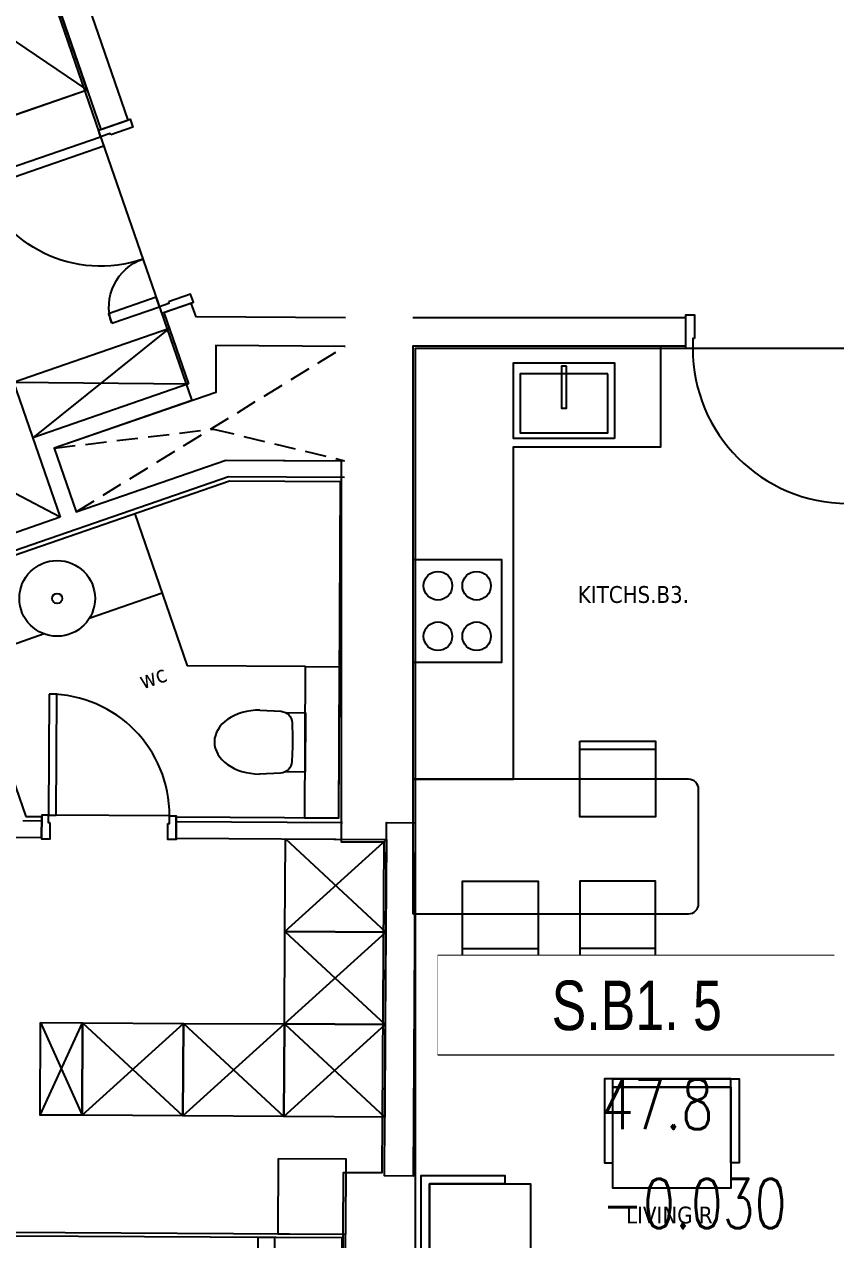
# Model space of a CAD drawing. Header units: millimetres. Extents: x -361702973 to 361248309, y -356458554 to 356543577.
# Drawn here: x -47633 to -42808, y 10188 to 17413 of the extents above; entities that cross this region are included whole.
import ezdxf
from ezdxf.enums import TextEntityAlignment as Align
from ezdxf.xclip import XClip

# ---------------------------------------------------------------- set-up
doc = ezdxf.new("R2010")
doc.units = ezdxf.units.MM
doc.header["$LTSCALE"] = 100
doc.header["$MEASUREMENT"] = 0
doc.header["$XCLIPFRAME"] = 0
doc.set_wipeout_variables(frame=1)
for name, pattern in [('220126_HDN_HBA typical plan$0$HIDDEN', [0.375, 0.25, -0.125]), ('ACAD_ISO03W100', [30, 12, -18]), ('HIDDEN', [0.375, 0.25, -0.125])]:
    doc.linetypes.add(name, pattern=pattern)
for name, color, linetype in [('1VinaPVC-Text', 9, 'Continuous'), ('A-_FURN----_E-_N', 251, 'Continuous'), ('A-_SANIEQPT_E-_N', 251, 'Continuous'), ('A-ANNO-ROOM', 50, 'Continuous'), ('dien tich thong thuy', 3, 'Continuous'), ('IDEA - dim', 251, 'Continuous'), ('KT-Khuat', 9, 'HIDDEN'), ('KT-Net manh', 139, 'Continuous'), ('KT-Tuong', 1, 'Continuous')]:
    doc.layers.add(name, color=color, linetype=linetype)
for name, color, linetype, lineweight in [('KT-Chuviet', 255, 'Continuous', 15), ('KT-Net thay', 7, 'Continuous', 15), ('KT-Net truc', 18, 'Continuous', 15)]:
    doc.layers.add(name, color=color, linetype=linetype, lineweight=lineweight)
doc.styles.add('220126_HDN_HBA typical plan$0$211210_HDN_HBA_TYPICAL PLAN CORE OPT 1$0$HBA-Text', font='GOTHIC.TTF')
doc.styles.add('font unicode ccu', font='arial.ttf')
doc.styles.add('ROMANS', font='ROMANS.SHX')
doc.styles.add('Tahoma', font='tahoma.ttf')

# ---------------------------------------------------------------- blocks, each defined once
blk = doc.blocks.new('220126_HDN_HBA typical plan$0$210902_YS plan 330pm ver13$0$TOTO-WC-CW822J')
at = {"color": 0}
blk.add_lwpolyline([(-177.2072506700642, -119.1915361834399), (-175, 0), (175, 0), (177.2072506700642, -119.1915361836145)], dxfattribs=at)
blk.add_lwpolyline([(-190, -270), (-183.3947591906181, -144.5004246227618, -0.3908696114996718), (-115.4352058441145, -78.20653349565691), (-27.76706723973621, -75.77130742336158, -0.01388621073825284), (27.76706724101678, -75.77130742336158), (115.4352058439981, -78.20653349565691, -0.3908696114996718), (183.3947591905016, -144.5004246227618), (190, -270)], format="xyb", dxfattribs=at)
blk.add_ellipse((0, -270), major_axis=(0, -270), ratio=0.7037037037037037, start_param=4.71238898038469, end_param=7.853981633974483, dxfattribs=at)
blk = doc.blocks.new('dc')
for points in [[(-1100, -40), (-1110, -40), (-1110, -100), (-1150, -100), (-1150, 100), (-1100, 100)], [(-50, -40), (-40, -40), (-40, -100), (0, -100), (0, 100), (-50, 100)], [(-1109.999999999985, -400), (-1109.999999999985, -100), (-1049.999999999985, -100), (-1049.999999999985, -400)], [(-39.99999999998545, -869.9999999999709), (-39.99999999998545, -99.9999999999709), (-99.99999999998545, -99.9999999999709), (-99.99999999998545, -869.9999999999709)]]:
    blk.add_lwpolyline(points, close=True)
for centre, radius, start, end in [((-1110.000000000029, -99.9999999999709), 300.0000000000291, 270, 0), ((-40.0000000000291, -100.0000000000873), 769.9999999999345, 180, 270)]:
    blk.add_arc(centre, radius, start, end)
blk = doc.blocks.new('d800')
blk.add_line((760, 70), (40, 70))
for points in [[(40, 790), (40, 70), (85, 70), (85, 790)], [(50, 25), (40, 25), (40, 70), (0, 70), (0, -70), (50, -70)], [(750, 25), (760, 25), (760, 70), (800, 70), (800, -70), (750, -70)]]:
    blk.add_lwpolyline(points, close=True)
blk.add_arc((40, 70), 720, 0, 90)
blk = doc.blocks.new('*U149')
at = {"layer": 'A-_FURN----_E-_N', "linetype": 'Continuous'}
for points in [[(-899.9999999999709, 600), (-899.9999999999709, 1000), (-1349.999999999971, 1000), (-1349.999999999971, 600)], [(-900.0000000000291, -1000), (-900.0000000000291, 1000), (900.0000000000291, 1000), (900.0000000000291, -1000)], [(-880.0000000000291, -980), (-880.0000000000291, 980), (880.0000000000291, 980), (880.0000000000291, -980)], [(1350.000000000029, 600), (1350.000000000029, 1000), (900.0000000000291, 1000), (900.0000000000291, 600)]]:
    blk.add_lwpolyline(points, close=True, dxfattribs=at)
at = {"layer": 'A-_FURN----_E-_N', "linetype": '220126_HDN_HBA typical plan$0$HIDDEN', "ltscale": 500}
blk.add_lwpolyline([(-900.0000000000291, -1000), (-900.0000000000291, 1000), (900.0000000000291, 1000), (900.0000000000291, -1000)], close=True, dxfattribs=at)
at = {"layer": 'A-_FURN----_E-_N', "linetype": 'Continuous'}
for points in [[(-54.9999999999709, 580), (-54.9999999999709, 880), (-655.605454891891, 880), (-655.605454891891, 480), (-448.1151331290312, 480)], [(645.6054548844986, 580), (645.6054548844986, 880), (45.0000000000291, 880), (45.0000000000291, 580)], [(-880.0000000000291, 248.6659454330802), (-326.2632651105232, 580), (880.0000000000291, 580), (880.0000000000291, 480), (-326.2632651105232, 480), (-326.2632651105232, 580), (-326.2632651105232, 248.6659454330802), (-880.0000000000291, 248.6659454330802)]]:
    blk.add_lwpolyline(points, dxfattribs=at)
blk = doc.blocks.new('22')
at = {"layer": 'A-_FURN----_E-_N', "linetype": 'Continuous'}
blk.add_lwpolyline([(-2240.332376749546, 2101.146407085093), (-2806.351350841025, 1902.092341644646), (-2540.945930253831, 1147.400376189264), (-1974.926956162351, 1346.454441629678)], close=True, dxfattribs=at)
at = {"layer": 'IDEA - dim'}
for p, q in [((-2540.945930060872, 1147.400375640394), (-1974.926956162351, 1346.454441629678)), ((-2401.789461821638, -393.7146390786729), (-1477.291790943564, -68.59299303162334)), ((-1115.79987356576, -975), (-2809.434445669205, -1570.606973637739)), ((-455.849072916666, -975.1767653212555, -7.594823728274136e-05), (-1115.79987356576, -975.0000000000036)), ((-1677.396497968643, -1172.498841471064), (-1360.010450466245, -2074.999999999942)), ((-2809.434445669205, -1570.606973637739), (-2315.546157128498, -2975.000000000007)), ((-1511.518109831755, -1644.181319785774), (-1944.125131994166, -1796.317892508534)), ((-2210.949035127123, -1890.152879144305), (-2643.556057289446, -2042.289451867047)), ((-655.8490729166369, -2075.176765321205, -7.594823728274136e-05), (-1360.010450466245, -2074.999999999942)), ((-2315.546157128498, -2975.000000000007), (-2220.000000000029, -2975.000000000004))]:
    blk.add_line(p, q, dxfattribs=at)
blk.add_lwpolyline([(-455.849072916666, -975.1767653212555), (-455.8490729166369, -2975.176765321263), (-1420, -2975.000000000007)], dxfattribs=at)
for points in [[(-455.849072916666, -2075.176765321208), (-455.8490729166369, -2975.176765321263), (-655.8490729167243, -2975.176765321256), (-655.8490729166369, -2075.176765321205)], [(-770.0000000000291, -3100.000000000015), (-170.0000000000582, -3100.000000000015), (-170.0000000000582, -3650.000000000033), (-770, -3650.000000000029)], [(-770, -3650.000000000025), (-170.0000000000582, -3650.000000000029), (-170.0000000000582, -4200.000000000044), (-770.0000000000582, -4200.000000000044)], [(-2220.000000000058, -4200.000000000047), (-1970.000000000058, -4200.000000000051), (-1970, -4750.000000000065), (-2220.000000000087, -4750.000000000062)], [(-1970.000000000058, -4200.000000000051), (-1370.000000000058, -4200.00000000004), (-1370.000000000029, -4750.000000000055), (-1970, -4750.000000000065)], [(-1370.000000000058, -4200.00000000004), (-770.0000000000582, -4200.000000000044), (-770.0000000000582, -4750.000000000058), (-1370.000000000029, -4750.000000000055)], [(-770.0000000000582, -4200.000000000044), (-170.0000000000582, -4200.000000000044), (-170.0000000000873, -4750.000000000058), (-770.0000000000582, -4750.000000000058)]]:
    blk.add_lwpolyline(points, close=True, dxfattribs=at)
for radius in [225, 30]:
    blk.add_circle((-2135.594519502978, -1678.146518449499), radius, dxfattribs=at)
at = {"layer": 'KT-Khuat', "ltscale": 5}
for p, q in [((-2025.459705886198, -1162.399174370996), (-430.8490729166951, -170.1767653212519, -7.594823728274136e-05)), ((-2158.162416611594, -785.0531917951448), (-1212.729852943128, -666.1995871854924)), ((-1212.729852943128, -666.1995871854924), (-430.849072916666, -850.1767653212482, -7.594823728274136e-05))]:
    blk.add_line(p, q, dxfattribs=at)
at = {"layer": 'KT-Net manh', "linetype": 'ACAD_ISO03W100', "ltscale": 4}
for p, q in [((-1974.926956162351, 1346.454441629678), (-2806.351350841025, 1902.092341644646)), ((-1477.291790943564, -68.59299303162334), (-2285.674589936854, -723.8923738325357)), ((-2401.789461821667, -393.7146390786766), (-1361.176919059741, -398.7707277844165)), ((-2119.796201576159, -1195.574852007867), (-3156.481426973332, -659.1200605294507))]:
    blk.add_line(p, q, dxfattribs=at)
for points in [[(-770.0000000000291, -3100.000000000015), (-170.0000000000582, -3650.000000000033)], [(-770, -3650.000000000025), (-170.0000000000582, -3100.000000000011)], [(-770, -3650.000000000025), (-170.0000000000582, -4200.000000000044)], [(-770.0000000000582, -4200.00000000004), (-170.0000000000582, -3650.000000000025)], [(-2220.000000000058, -4200.000000000047), (-1970, -4750.000000000065)], [(-2220.000000000087, -4750.000000000058), (-1970.000000000058, -4200.000000000047)], [(-1970.000000000058, -4200.000000000051), (-1370.000000000029, -4750.000000000055)], [(-1970, -4750.000000000062), (-1370.000000000058, -4200.000000000036)], [(-1370.000000000058, -4200.00000000004), (-770.0000000000582, -4750.000000000058)], [(-1370.000000000029, -4750.000000000051), (-770.0000000000582, -4200.00000000004)], [(-770.0000000000582, -4200.000000000044), (-170.0000000000873, -4750.000000000058)], [(-770.0000000000582, -4750.000000000055), (-170.0000000000582, -4200.00000000004)]]:
    blk.add_lwpolyline(points, dxfattribs=at)
at = {"layer": 'KT-Tuong'}
for p, q in [((-2577.595500235766, 3572.592493500084), (-1731.615719331836, 1167.011854484997)), ((-2605.264832105662, 3138.847858865967), (-1891.987761958881, 1110.613202518463)), ((-1891.987761958881, 1110.613202518463), (-1731.615719331836, 1167.011854485001)), ((-1510.467468570976, 25.74350263131782), (-1350.095425997832, 82.14215457893079)), ((-1350.095425997832, 82.14215457892351), (-1321.208179065987, -3.637978807091713e-12)), ((-1510.467468624847, 25.74350261239306), (-1361.176919059741, -398.7707277844129)), ((-430.8490729166951, -0.176765321259154, -7.594823728274136e-05), (-1321.208179065987, -3.637978807091713e-12)), ((-2401.789461821638, -393.7146390786729), (-2119.796201549179, -1195.574851998368)), ((-1361.176919059741, -398.7707277844092), (-2285.674589936854, -723.892373832532)), ((-1137.138941641606, -850.0000000000073), (-430.849072916666, -850.1767653212519, -7.594823728274136e-05)), ((-1120.067687180912, -949.9999999999964), (-2841.312489000527, -1555.316769147084)), ((-430.849072916666, -950.1767653212592, -7.594823728274136e-05), (-1120.067687180912, -950)), ((-2119.796201549179, -1195.574851998368), (-2874.488166852738, -1460.980273017391)), ((-2333.25518952962, -3000.000000000007), (-2220.000000000058, -3000.000000000007)), ((-2220.000000000029, -3100.000000000011), (-2220.000000000029, -2975.000000000007)), ((-1420.000000000058, -3100.000000000004), (-1420, -2975.000000000015)), ((-1420, -3000.000000000004), (-430.8490729167243, -3000.176765321256, -7.594823728274136e-05))]:
    blk.add_line(p, q, dxfattribs=at)
for points in [[(-430.8490729166951, -170.1767653212519), (-1200.000000000029, -169.9999999999927), (-1200.000000000029, -448.0925353398125), (-2158.162416611594, -785.0531917951448), (-2025.459705886198, -1162.399174371003), (-1137.138941641606, -850.0000000000073)], [(-3400, -3100.000000000007), (-2220.000000000029, -3100.000000000011)], [(-1420.000000000058, -3100.000000000004), (-170.0000000000582, -3100.000000000011)]]:
    blk.add_lwpolyline(points, dxfattribs=at)
blk.add_lwpolyline([(0, -2999.999999999996), (0, -5099.999999999996), (-170.0000000000291, -5100), (-170, -2999.999999999996)], close=True, dxfattribs=at)
at = {"layer": 'A-_FURN----_E-_N', "xscale": -0.9999999999999988, "rotation": 289.3754393591279}
blk.add_blockref('dc', (-1811.80173999921, 1138.812528728944), dxfattribs=at)
at = {"layer": 'A-_FURN----_E-_N', "linetype": 'Continuous', "extrusion": (0, 0, -1), "xscale": -1, "zscale": -1}
blk.add_blockref('d800', (2220.000000000058, -3037.500000000011), dxfattribs=at)
at = {"layer": 'A-_SANIEQPT_E-_N', "extrusion": (0, 0, -1), "xscale": -1.000000000000001, "zscale": -1.000000000000001, "rotation": 90}
blk.add_blockref('220126_HDN_HBA typical plan$0$210902_YS plan 330pm ver13$0$TOTO-WC-CW822J', (655.8490729166369, -2525.176765321263, 7.594823728274136e-05), dxfattribs=at)
at = {"layer": 'IDEA - dim', "xscale": -1, "rotation": 270}
blk.add_blockref('*U149', (-1400, -6350.000000000033), dxfattribs=at)
at = {"layer": '1VinaPVC-Text', "style": 'Tahoma'}
blk.add_text('wc', height=99.99999999999999, rotation=19.37543942399392, dxfattribs=at).set_placement((-1623.270896634494, -2216.942873162749))
blk = doc.blocks.new('*U147')
at = {"ltscale": 5}
blk.add_lwpolyline([(305, -530), (305, -1.13686837721616e-13), (-305, 0), (-305, -530)], close=True, dxfattribs=at)
for centre in [(-150, -150), (150, -150.0000000000001), (-150, -380), (150, -380)]:
    blk.add_circle(centre, 85, dxfattribs=at)
blk = doc.blocks.new('*U148')
at = {"ltscale": 5}
for points in [[(-300, -450), (300, -450), (300, 0), (-300, 0)], [(-261, -65), (261, -65), (261, -415), (-261, -415)], [(-15, -20), (15, -20), (15, -270), (-15, -270)]]:
    blk.add_lwpolyline(points, close=True, dxfattribs=at)
blk = doc.blocks.new('1pn')
at = {"layer": 'IDEA - dim'}
blk.add_line((2024.999999996275, 7930), (2024.999999996275, 8100), dxfattribs=at)
for points in [[(2075.000000007451, 7975.000000000058), (2065.000000007451, 7975.000000000058), (2065.000000007451, 7915.000000000058), (2025.000000007451, 7915.000000000058), (2025.000000007451, 8115.000000000058), (2075.000000007451, 8115.000000000058)], [(1393.370892625302, 5581.983968055807), (1843.370892625302, 5581.983968055807), (1843.370892625302, 5131.983968055807), (1393.370892625302, 5131.983968055807)], [(1393.370892625302, 5581.983968055807), (1843.370892625302, 5581.983968055807), (1843.370892625302, 5531.983968055807), (1393.370892625302, 5531.983968055807)], [(1146.629162261263, 4298.634093876113), (696.6291622612625, 4298.634093876113), (696.6291622612625, 4748.634093876113), (1146.629162261263, 4748.634093876113)], [(1393.370892625302, 4298.634093876113), (1843.370892625302, 4298.634093876113), (1843.370892625302, 4748.634093876113), (1393.370892625302, 4748.634093876113)], [(1146.629162261263, 4298.634093876113), (696.6291622612625, 4298.634093876113), (696.6291622612625, 4348.634093876113), (1146.629162261263, 4348.634093876113)], [(1393.370892625302, 4298.634093876113), (1843.370892625302, 4298.634093876113), (1843.370892625302, 4348.634093876113), (1393.370892625302, 4348.634093876113)], [(1590.677188739181, 3075.738865847932), (1590.677188739181, 3523.743899913039), (2290.677188739181, 3523.743899913039), (2290.677188739181, 3573.743899913039), (1540.677188739181, 3573.743899913039), (1540.677188739181, 3075.738865847932)], [(2290.677188739181, 3075.738865847932), (2290.677188739181, 3523.743899913039), (1590.677188739181, 3523.743899913039), (1590.677188739181, 3573.743899913039), (2340.677188739181, 3573.743899913039), (2340.677188739181, 3075.738865847932)], [(2290.677188739181, 3523.743899913039), (2290.677188739181, 2923.743899913039), (1590.677188739181, 2923.743899913039), (1590.677188739181, 3523.743899913039)], [(948.005034064874, 2950), (500, 2950), (500, 2150), (450, 2150), (450, 3000), (948.005034064874, 3000)], [(500, 2950), (1100, 2950), (1100, 2150), (500, 2150)]]:
    blk.add_lwpolyline(points, close=True, dxfattribs=at)
blk.add_lwpolyline([(1000, 7930), (400, 7930), (400, 5354.999999999942), (1000, 5354.999999999942), (1000, 7330), (1874.999999998137, 7329.999999999942), (1874.999999998137, 7929.999999999942)], dxfattribs=at)
blk.add_lwpolyline([(400, 4554.999999999942), (2039.999999996275, 4555, 0.414213562373095), (2099.999999996275, 4615), (2099.999999996275, 5295, 0.414213562373095), (2039.999999996275, 5355), (400, 5354.999999999942)], format="xyb", close=True, dxfattribs=at)
blk.add_arc((2985.000000007451, 7914.999999999651), 920, 180, 270, dxfattribs=at)
at = {"layer": 'KT-Tuong'}
for p, q in [((400, 8100), (2024.999999996275, 8100.000000000058)), ((2024.999999994412, 7930), (400, 7930))]:
    blk.add_line(p, q, dxfattribs=at)
at = {"layer": 'IDEA - dim', "xscale": -1}
blk.add_blockref('*U148', (1300, 7829.999999999942), dxfattribs=at)
at = {"layer": 'IDEA - dim', "extrusion": (0, 0, -1), "xscale": -1.000000000000002, "zscale": -1.000000000000002, "rotation": 90}
blk.add_blockref('*U147', (-930, 6354.999999999942), dxfattribs=at)
at = {"layer": '1VinaPVC-Text', "style": 'Tahoma'}
for s, p in [('KITCHS.B3.', (1381.60463318415, 6403.25719513424)), ('LIVING R', (1668.46195131354, 2714.557781457494))]:
    blk.add_text(s, height=100, dxfattribs=at).set_placement(p)
blk = doc.blocks.new('A$C418F5BC8')
at = {"layer": 'A-ANNO-ROOM', "insert": (648.1133449638728, 1090.790118377889), "char_height": 600, "attachment_point": 2, "rotation": 50.44882673977027, "style": '220126_HDN_HBA typical plan$0$211210_HDN_HBA_TYPICAL PLAN CORE OPT 1$0$HBA-Text'}
blk.add_mtext_dynamic_manual_height_columns('SL-S', width=722857412.8743668, gutter_width=9765.624999999996, heights=[0], dxfattribs=at)
blk = doc.blocks.new('A$C1AAC5519')
at = {"layer": 'A-ANNO-ROOM', "insert": (772.955269176513, 1216.574747113511), "char_height": 600, "attachment_point": 2, "rotation": 50.44882673977027, "style": '220126_HDN_HBA typical plan$0$211210_HDN_HBA_TYPICAL PLAN CORE OPT 1$0$HBA-Text'}
blk.add_mtext_dynamic_manual_height_columns('1-BR', width=722857412.8743668, gutter_width=9765.624999999996, heights=[0], dxfattribs=at)
blk = doc.blocks.new('A$C2A6C5140')
at = {"layer": 'A-ANNO-ROOM', "insert": (731.4497625969816, 1190.0169191678, 0.0003277973379295924), "char_height": 600, "attachment_point": 2, "rotation": 50.44882673977027, "style": '220126_HDN_HBA typical plan$0$211210_HDN_HBA_TYPICAL PLAN CORE OPT 1$0$HBA-Text'}
blk.add_mtext_dynamic_manual_height_columns('2-BR', width=722857412.8743668, gutter_width=9765.624999999996, heights=[0], dxfattribs=at)
blk = doc.blocks.new('A$C5388591E')
at = {"layer": 'A-ANNO-ROOM', "insert": (894.3001998505497, 842.1987865094561, 0.0004622000541105721), "char_height": 600, "attachment_point": 2, "rotation": 1.4064704596368105, "style": '220126_HDN_HBA typical plan$0$211210_HDN_HBA_TYPICAL PLAN CORE OPT 1$0$HBA-Text'}
blk.add_mtext_dynamic_manual_height_columns('3-BR', width=722857412.8743668, gutter_width=9765.624999999996, heights=[0], dxfattribs=at)
blk = doc.blocks.new('A$C21AF0CCA')
at = {"layer": 'A-ANNO-ROOM', "insert": (1197.56892258345, 814.6835720778872), "char_height": 600, "attachment_point": 2, "rotation": 0.10542954816276216, "style": '220126_HDN_HBA typical plan$0$211210_HDN_HBA_TYPICAL PLAN CORE OPT 1$0$HBA-Text'}
blk.add_mtext_dynamic_manual_height_columns('1-BR+', width=722857412.8743668, gutter_width=9765.624999999996, heights=[0], dxfattribs=at)
blk = doc.blocks.new('TAG CAO DO SAN')
at = {"layer": 'KT-Net thay', "flags": 128}
blk.add_lwpolyline([(1526701.778855525, -266095.2298759429), (1526701.778855525, -266566.6584041911), (1527644.63591202, -266566.6584041911), (1527644.63591202, -266095.2298759429)], close=True, dxfattribs=at)
blk.add_wipeout([(1526701.778855525, -266095.2298759429), (1527644.6359120198, -266095.2298759429), (1527644.6359120198, -266566.65840419114), (1526701.778855525, -266566.65840419114)]).dxf.layer = 'KT-Net thay'
for points in [[(1526701.778855525, -266330.9441400666), (1527644.63591202, -266330.9441400666)], [(1526701.778855525, -266566.6584041911), (1527644.63591202, -266566.6584041911)]]:
    blk.add_lwpolyline(points, dxfattribs=at)
at = {"layer": 'KT-Chuviet', "color": 31, "style": 'ROMANS', "width": 0.75}
blk.add_text('DTTT:', height=117.8571320618522, dxfattribs=at).set_placement((1526748.92170835, -266507.8139601254))
at = {"layer": 'KT-Chuviet', "color": 31, "style": 'font unicode ccu', "width": 0.75}
blk.add_attdef('TÊNPHÒNG', text='', height=117.85713, dxfattribs=at).set_placement((1527175.308820772, -266213.4467624734), align=Align.MIDDLE_CENTER)
at = {"layer": 'KT-Chuviet', "color": 31, "ltscale": 15, "style": 'ROMANS', "width": 0.75, "flags": 8}
blk.add_attdef('CAO-DO', (1527091.943339912, -266507.7298381611), '', height=117.8571320618522, dxfattribs=at)

msp = doc.modelspace()

# ---------------------------------------------------------------- linework, layer by layer
at = {"layer": 'dien tich thong thuy', "elevation": 1.548779753797655e-10}
msp.add_lwpolyline([(-54533.89892848484, 9857.50602650475), (-56585.02985309322, 15798.54234575302), (-53938.32891482981, 16712.3108904355), (-54013.38847968135, 16929.71848397399), (-50827.89439504629, 18029.50435593075), (-50752.83452212802, 17812.09587008673), (-47888.78801946083, 18801.10429097694), (-47187.08233938014, 16768.63656244983), (-46821.57489315845, 15709.95610699659), (-46637.18944227209, 15175.8896327258), (-47454.83105762114, 14893.60039501341), (-47324.29268397062, 14515.50023235191), (-46434.19648322737, 14822.80428009317), (-45748.11102627046, 14818.70129287143), (-45748.11102627049, 12553.83582444665), (-45495.05141870881, 12552.38579180057), (-45506.32114126725, 10585.59450905161), (-45736.32491702546, 10585.59450905161), (-45752.37931496144, 7783.781975817314), (-51637.28270638629, 7817.502497708043)], dxfattribs=at)
at = {"layer": 'dien tich thong thuy', "elevation": 1.553327170760574e-10}
msp.add_lwpolyline([(-42198.04879445632, 15475.41426801432), (-42198.04879445632, 15485.41426801432), (-42713.04879812602, 15485.41426809643), (-43683.04879813924, 15485.41426809643), (-45308.11102627049, 15485.41426809643), (-45308.11102627049, 7785.414268096472), (-42663.04879813179, 7785.414268096429), (-42533.04879813179, 7785.414268096429), (-39938.04879813353, 7785.414268096607), (-39938.04879813365, 10585.09047890374), (-39823.04879813365, 10585.37694897469), (-39823.04879813365, 13650.41426809643), (-39948.04879813551, 13650.41426809643), (-39948.04879813551, 15475.41426809643)], close=True, dxfattribs=at)

# ---------------------------------------------------------------- block references
at = {"layer": 'A-_FURN----_E-_N'}
msp.add_blockref('1pn', (-45723.04879813365, 7570.414268096429), dxfattribs=at)
at = {"layer": 'A-ANNO-ROOM'}
for p in [(-193366.6029767873, 192837.9996409905, 5.460855537377236e-05), (-194725.1126339572, 187914.7636662904, 5.460855537377236e-05), (-204628.500881133, 156603.4286092457, 5.461079910308954e-05), (-263479.6090599558, 50485.12915140932, 5.460850030168077e-05), (-269121.1781233152, 49296.5544193383, 5.460850030168077e-05), (-249390.2929153891, 45734.43883928895, 5.460850030168077e-05), (-231828.0778406897, 44407.82273046864, 5.460832008522107e-05), (-260545.3674363113, 42210.52099001262, 5.460850030168077e-05), (-266005.9544405445, 40714.37009385967, 5.460850030168077e-05), (-231175.8712175231, 40645.45605562796, 5.460850030168077e-05), (-228303.7210763374, 35687.765146195, 5.460832008522128e-05)]:
    msp.add_blockref('A$C21AF0CCA', p, dxfattribs=at)
at = {"layer": 'dien tich thong thuy'}
for name, p, rotation in [('A$C2A6C5140', (-235738.0721845079, 62244.32288491951, 3.214423980650787e-05), 310.9576437198666), ('A$C2A6C5140', (-226971.972951604, 58672.53392838872, 1.895367564819208e-05), 310.9576437198666), ('A$C2A6C5140', (-182858.1837168724, 33888.05154022964, 0.000178988243818107), 310.9576437198666), ('A$C2A6C5140', (-203396.9752949114, 23120.58807031136, 0.0001030398263186841), 310.9576437198666), ('A$C2A6C5140', (-180585.3237963979, 23151.33387848926, 0.000178988243818107), 310.9576437198666), ('A$C2A6C5140', (-196571.0380073554, 22922.69606213347, 0.000178988243818107), 310.9576437198666), ('A$C418F5BC8', (-247792.2532073302, 59981.48598654423, -1.001597833679712e-05), 309.6632197063607), ('A$C418F5BC8', (-251962.2979944813, 57974.75306764379, -1.001597833679712e-05), 309.6632197063607), ('A$C418F5BC8', (-255726.2573242666, 56926.2422651329, -1.001597833679712e-05), 309.6632197063607), ('A$C418F5BC8', (-259675.3290057395, 55322.63898630807, -1.001597833679712e-05), 309.6632197063607), ('A$C1AAC5519', (-244712.9849651629, 48430.23954045825, 0.0003723829774320968), 309.6566028083925), ('A$C1AAC5519', (-223357.5065853495, 48059.78935259463, 0.0005547181599990354), 309.6566028083925), ('A$C1AAC5519', (-221487.8086388012, 45005.57789840109, 0.0003723828570649432), 309.6566028083925), ('A$C418F5BC8', (-197487.0809651244, 33411.4671110799, -1.001597833679712e-05), 309.6632197063607), ('A$C418F5BC8', (-193448.7475272998, 33349.36583146098, -1.001597833679712e-05), 309.6632197063607), ('A$C418F5BC8', (-201711.797739714, 33256.21495891846, -1.001597833679712e-05), 309.6632197063607), ('A$C418F5BC8', (-206278.2197520126, 33163.06303948996, -1.001597833679712e-05), 309.6632197063607), ('A$C1AAC5519', (-271599.8972878471, 39640.33326624559, 0.0003723828655667127), 309.6566028083925), ('A$C418F5BC8', (-226889.0124284044, 31090.29572592763, -1.001597833679712e-05), 309.6632197063607), ('A$C1AAC5519', (-217339.68294671, 23702.2762728755, -0.3423708923741385), 309.6566028083925), ('A$C1AAC5519', (-211634.5547104646, 23442.24319922904, 0.0003723828655667127), 309.6566028083925), ('A$C1AAC5519', (-187964.0545017801, 23164.08220845302, 0.0003723828655667127), 309.6566028083925), ('22', (-45292.2057852163, 15666.27462234239), 359.6716985285339)]:
    msp.add_blockref(name, p, dxfattribs=dict(at, rotation=rotation))
for name, p in [('A$C418F5BC8', (-197463.7292652081, 182913.4540568058, 9.919419487628366e-05)), ('A$C418F5BC8', (-200258.9907205751, 179138.6891211519, 4.458552763712727e-05)), ('A$C2A6C5140', (-188160.0390614129, 177105.642765429, 9.919419487628366e-05)), ('A$C418F5BC8', (-200994.9430359419, 174771.894767079, 4.458552763712727e-05)), ('A$C2A6C5140', (-234759.4766391878, 172444.9136382493, 4.458552763712727e-05)), ('A$C418F5BC8', (-200719.9128290097, 170423.8323274105, 4.458552763712727e-05)), ('A$C2A6C5140', (-190797.8283776039, 169517.5067573905, 9.919419487628366e-05)), ('A$C1AAC5519', (-230167.9898228928, 167012.0323451896, 0.0003723828655667197)), ('A$C418F5BC8', (-202290.0123814641, 165833.5958576689, 9.919419487628366e-05)), ('A$C1AAC5519', (-241412.7857485664, 165333.8017953324, 0.0003723828655667197)), ('A$C418F5BC8', (-226321.6487100684, 164849.0004456656, 4.458552763712727e-05)), ('A$C418F5BC8', (-223174.4637594427, 162010.1787619262, 0.05488942016446244)), ('A$C418F5BC8', (-203583.8919471729, 161846.927602817, 4.458552763712727e-05)), ('A$C418F5BC8', (-244807.1773967599, 161329.3218979316, 0.05488941081008353)), ('A$C2A6C5140', (-193344.5366901597, 160504.8948145737, 9.919419487628366e-05)), ('A$C418F5BC8', (-219934.1653648383, 159334.2093209107, 0.05488940151768119)), ('A$C1AAC5519', (-248428.8589248053, 157037.2006521042, 0.0003723828655667197)), ('A$C1AAC5519', (-252286.3459864925, 152336.1708680308, 0.02738517669695963)), ('A$C2A6C5140', (-195752.5445711951, 151816.0180695198, 4.458552763712727e-05)), ('A$C418F5BC8', (-228142.1604593961, 149140.0456224125, 0.05488939420954132)), ('A$C1AAC5519', (-255923.8224010994, 147682.0149176453, 0.0004269909932618908)), ('A$C418F5BC8', (-224737.6489350568, 146340.2200414557, 0.05488939420954583)), ('A$C2A6C5140', (-198038.3940573054, 144980.9671920894, 4.458552763712727e-05)), ('A$C418F5BC8', (-221724.5828443308, 144236.942033412, 4.458552763895914e-05)), ('A$C1AAC5519', (-260576.8913636276, 142107.7025675907, 0.027822102169103)), ('A$C418F5BC8', (-245667.6157152384, 140788.472051876, 9.916924510345083e-05)), ('A$C418F5BC8', (-263605.4986913943, 138503.2694156115, 0.05488941081008353)), ('A$C2A6C5140', (-199977.0465312221, 137220.1243192966, 9.919419487628366e-05)), ('A$C418F5BC8', (-247616.0924330471, 136995.8708936881, 4.458552763712727e-05)), ('A$C418F5BC8', (-266636.7078710849, 135433.6128811316, 4.458552763712727e-05)), ('A$C1AAC5519', (-268569.1861684484, 131058.0044733415, 0.0003723828655667197)), ('A$C418F5BC8', (-252583.1748971227, 130659.4905633791, 9.92039971646407e-05)), ('A$C418F5BC8', (-256446.2619547517, 127486.843743643, 4.458552763712727e-05)), ('A$C418F5BC8', (-258902.9768848096, 124459.8911733059, 0.05488941081005369)), ('A$C2A6C5140', (-265461.1614808204, 122023.7036381988, 0.02705737929207316)), ('A$C5388591E', (-193808.7999730141, 199941.1790572023, 4.458570785358675e-05)), ('A$C5388591E', (-210573.5526519337, 135718.1497136029, 9.91946273371655e-05)), ('A$C5388591E', (-276921.94039411, 49051.50231821807, -1.001579812033762e-05)), ('A$C5388591E', (-224277.5649896398, 23412.81915787171, 4.458552763712727e-05))]:
    msp.add_blockref(name, p, dxfattribs=at)

# ---------------------------------------------------------------- next in the draw order: block references
at = {"layer": 'KT-Net truc'}
ref = msp.add_blockref('TAG CAO DO SAN', (-3861929.135589647, 677114.8860556319, -0.0002406036457463439), dxfattribs=dict(at, xscale=2.5, yscale=2.5, zscale=2.5))
XClip(ref).set_block_clipping_path([(1526674.1636322693, -266330.944140067), (1527644.6359120198, -266095.2298759429)])
ref.add_attrib('CAO-DO', '47.8', (-44199.27723986528, 10845.56146022896, -0.0002406036457463439), dxfattribs={"layer": 'KT-Chuviet', "color": 31, "ltscale": 15, "height": 294.6428301546305, "style": 'ROMANS', "width": 0.7500000000000001})
ref.add_attrib('CAO-DO', '-0.030', (-44199.27723986528, 10256.27579991971, -0.0002406036457463439), dxfattribs={"layer": 'KT-Chuviet', "color": 31, "ltscale": 15, "height": 294.6428301546305, "style": 'ROMANS', "width": 0.7500000000000001})
ref.add_attrib('TÊNPHÒNG', 'S.B1. 5', dxfattribs={"layer": 'KT-Chuviet', "color": 31, "height": 294.642825, "style": 'font unicode ccu', "width": 0.7500000000000001}).set_placement((-43990.86353771413, 11581.26914944811, -0.0002406036457463439), align=Align.MIDDLE_CENTER)

doc.saveas('drawing.dxf')
